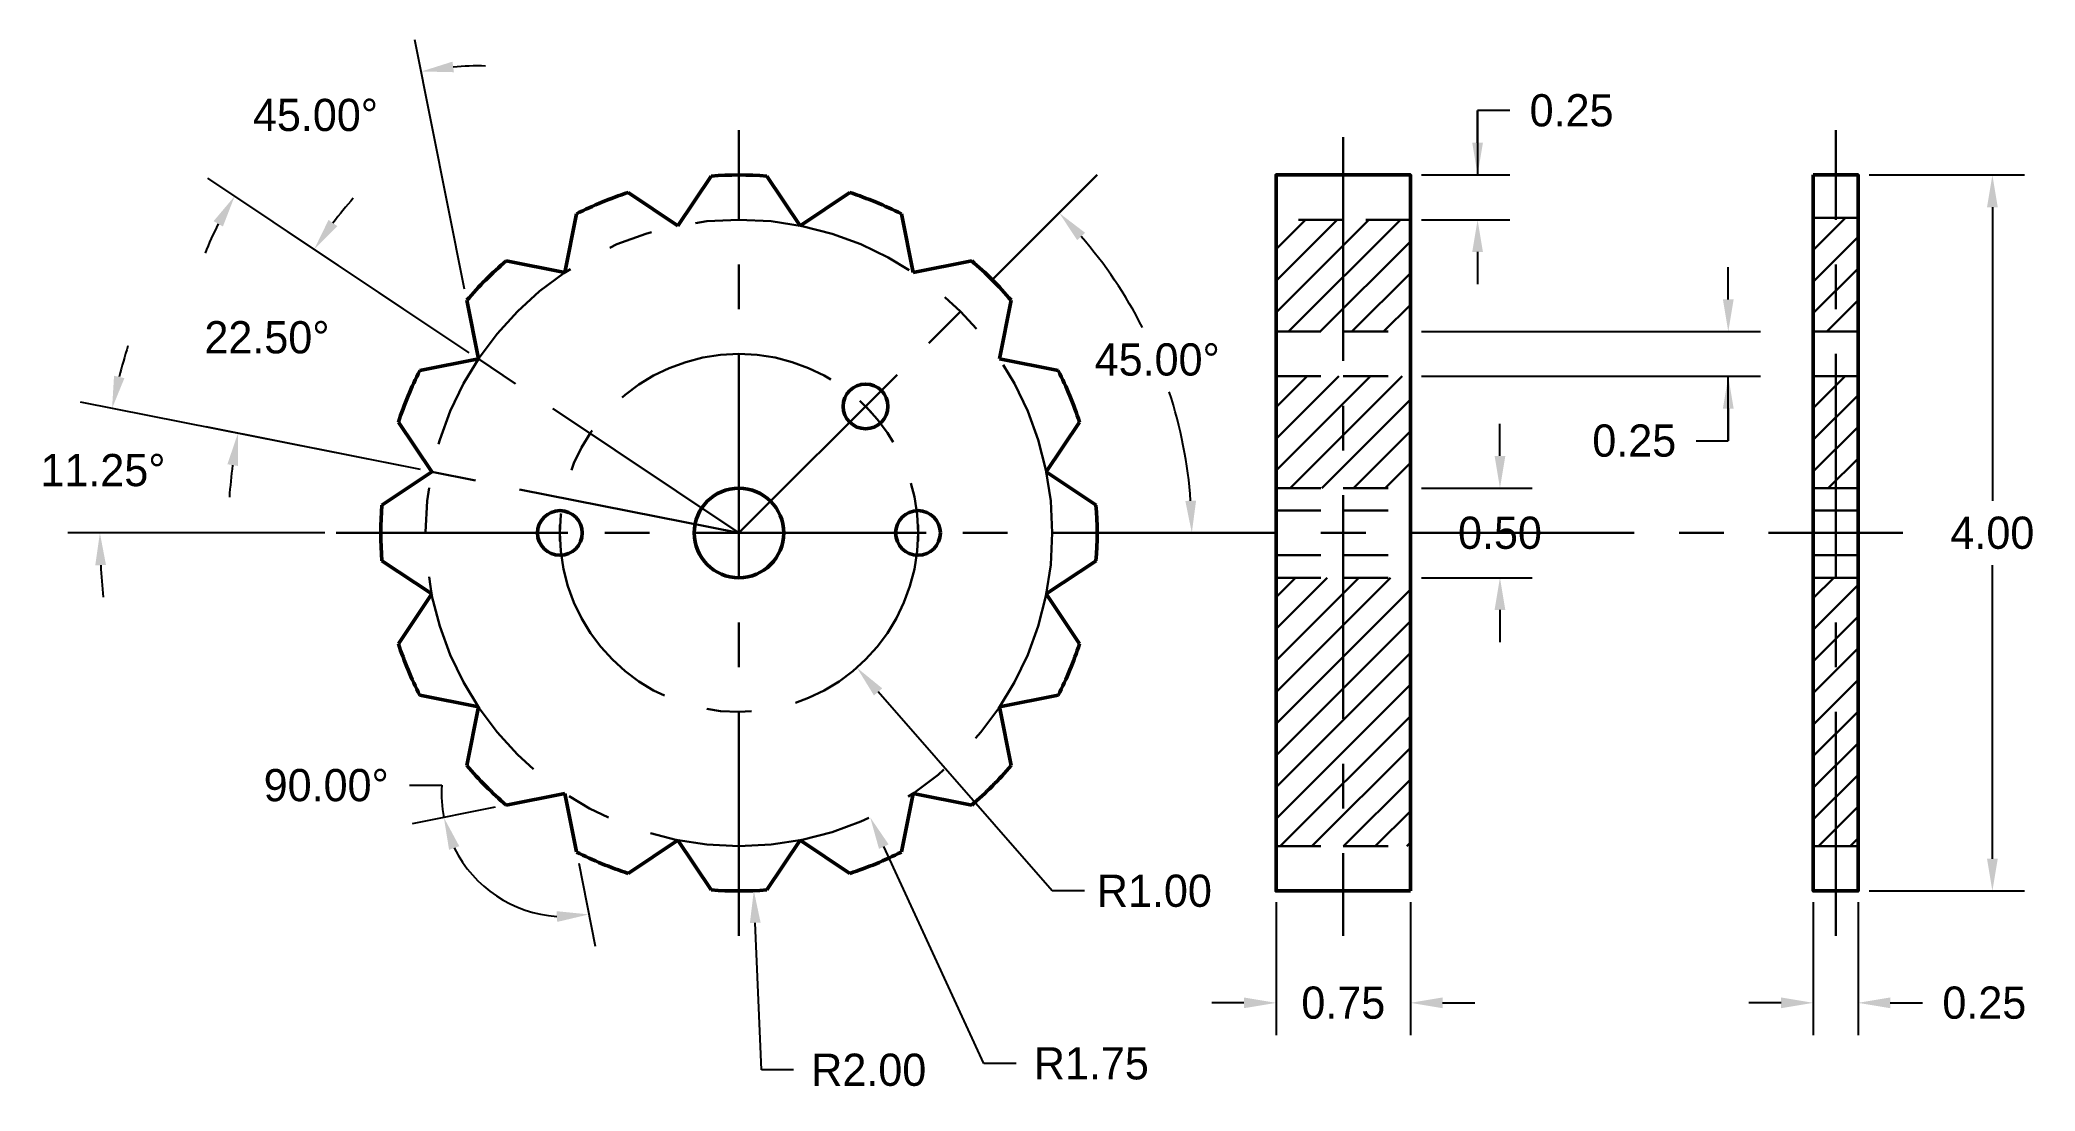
# Model space of a CAD drawing. Header units: inches. Extents: x 0.1 to 11.2, y 0.9 to 6.8.
import ezdxf

# ---------------------------------------------------------------- set-up
doc = ezdxf.new("R2010")
doc.units = ezdxf.units.IN
doc.header["$MEASUREMENT"] = 0
doc.linetypes.add('CENTER', pattern=[2, 1.25, -0.25, 0.25, -0.25])
doc.linetypes.add('HIDDEN', pattern=[0.375, 0.25, -0.125])
for name, color, linetype, lineweight in [('Center', 3, 'CENTER', 30), ('Dimension', 1, 'Continuous', 30), ('Drilling', 6, 'Continuous', 30), ('Hidden', 7, 'HIDDEN', 30), ('Object', 7, 'Continuous', 50), ('Section', 7, 'Continuous', 30)]:
    doc.layers.add(name, color=color, linetype=linetype, lineweight=lineweight)
doc.dimstyles.get("Standard").update_dxf_attribs({"dimtxt": 0.18, "dimasz": 0.18, "dimexe": 0.18, "dimexo": 0.0625, "dimgap": 0.09, "dimtad": 0, "dimtih": 1, "dimtoh": 1, "dimzin": 0, "dimdsep": 46, "dimtxsty": 'Standard', "dimcen": 0.09, "dimazin": 0, "dimtfac": 1, "dimtdec": 4, "dimtofl": 0, "dimtmove": 0, "dimatfit": 3, "dimfxl": 1, "dimtolj": 1, "dimtzin": 0, "dimarcsym": 0})

# ---------------------------------------------------------------- blocks, each defined once
blk = doc.blocks.new('*D3')
at = {"layer": 'Dimension', "color": 0, "lineweight": -2}
for p, q in [((8.25, 4.43), (8.25, 4.61)), ((7.8125, 4.25), (8.43, 4.25)), ((7.8125, 3.75), (8.43, 3.75)), ((8.25, 3.57), (8.25, 3.39))]:
    blk.add_line(p, q, dxfattribs=at)
at = {"layer": 'Dimension', "color": 0}
for points in [[(8.22, 4.43), (8.28, 4.43), (8.25, 4.25)], [(8.28, 3.57), (8.22, 3.57), (8.25, 3.75)]]:
    blk.add_solid(points, dxfattribs=at)
at = {"layer": 'Dimension', "color": 0, "insert": (8.25, 4), "char_height": 0.18, "attachment_point": 5}
blk.add_mtext('\\A1;0.50', dxfattribs=at)
blk = doc.blocks.new('*D14')
at = {"layer": 'Dimension', "color": 0, "lineweight": -2}
for p, q in [((7, 1.9375), (7, 1.195)), ((7.75, 1.9375), (7.75, 1.195)), ((6.82, 1.375), (6.64, 1.375)), ((7.93, 1.375), (8.11, 1.375))]:
    blk.add_line(p, q, dxfattribs=at)
at = {"layer": 'Dimension', "color": 0}
for points in [[(6.82, 1.345), (6.82, 1.405), (7, 1.375)], [(7.93, 1.405), (7.93, 1.345), (7.75, 1.375)]]:
    blk.add_solid(points, dxfattribs=at)
at = {"layer": 'Dimension', "color": 0, "insert": (7.375, 1.375), "char_height": 0.18, "attachment_point": 5}
blk.add_mtext('\\A1;0.75', dxfattribs=at)
blk = doc.blocks.new('*D15')
at = {"layer": 'Dimension', "color": 0, "lineweight": -2}
for p, q in [((10, 1.9375), (10, 1.195)), ((10.25, 1.9375), (10.25, 1.195)), ((9.82, 1.375), (9.64, 1.375)), ((10.43, 1.375), (10.61, 1.375))]:
    blk.add_line(p, q, dxfattribs=at)
at = {"layer": 'Dimension', "color": 0}
for points in [[(9.82, 1.345), (9.82, 1.405), (10, 1.375)], [(10.43, 1.405), (10.43, 1.345), (10.25, 1.375)]]:
    blk.add_solid(points, dxfattribs=at)
at = {"layer": 'Dimension', "color": 0, "insert": (10.955, 1.375), "char_height": 0.18, "attachment_point": 5}
blk.add_mtext('\\A1;0.25', dxfattribs=at)
blk = doc.blocks.new('*D17')
at = {"layer": 'Dimension', "color": 0, "lineweight": -2}
for p, q in [((10.3125, 6), (11.18, 6)), ((11, 5.82), (11, 4.18)), ((11, 2.18), (11, 3.82)), ((10.3125, 2), (11.18, 2))]:
    blk.add_line(p, q, dxfattribs=at)
at = {"layer": 'Dimension', "color": 0}
for points in [[(11.03, 5.82), (10.97, 5.82), (11, 6)], [(10.97, 2.18), (11.03, 2.18), (11, 2)]]:
    blk.add_solid(points, dxfattribs=at)
at = {"layer": 'Dimension', "color": 0, "insert": (11, 4), "char_height": 0.18, "attachment_point": 5}
blk.add_mtext('\\A1;4.00', dxfattribs=at)
blk = doc.blocks.new('*D18')
at = {"layer": 'Dimension', "color": 0, "lineweight": -2}
for p, q in [((8.305, 6.36), (8.125, 6.36)), ((8.125, 6.36), (8.125, 6)), ((8.125, 6.18), (8.125, 6.36)), ((7.8125, 6), (8.305, 6)), ((7.8125, 5.75), (8.305, 5.75)), ((8.125, 5.57), (8.125, 5.39))]:
    blk.add_line(p, q, dxfattribs=at)
at = {"layer": 'Dimension', "color": 0}
for points in [[(8.095, 6.18), (8.155, 6.18), (8.125, 6)], [(8.155, 5.57), (8.095, 5.57), (8.125, 5.75)]]:
    blk.add_solid(points, dxfattribs=at)
at = {"layer": 'Dimension', "color": 0, "insert": (8.65, 6.36), "char_height": 0.18, "attachment_point": 5}
blk.add_mtext('\\A1;0.25', dxfattribs=at)
blk = doc.blocks.new('*D22')
at = {"layer": 'Dimension', "color": 0, "lineweight": -2}
for p, q in [((9.525, 5.305), (9.525, 5.485)), ((7.8125, 5.125), (9.705, 5.125)), ((7.8125, 4.875), (9.705, 4.875)), ((9.525, 4.515), (9.525, 4.875)), ((9.525, 4.695), (9.525, 4.515)), ((9.345, 4.515), (9.525, 4.515))]:
    blk.add_line(p, q, dxfattribs=at)
at = {"layer": 'Dimension', "color": 0}
for points in [[(9.495, 5.305), (9.555, 5.305), (9.525, 5.125)], [(9.555, 4.695), (9.495, 4.695), (9.525, 4.875)]]:
    blk.add_solid(points, dxfattribs=at)
at = {"layer": 'Dimension', "color": 0, "insert": (9, 4.515), "char_height": 0.18, "attachment_point": 5}
blk.add_mtext('\\A1;0.25', dxfattribs=at)
blk = doc.blocks.new('*D25')
at = {"layer": 'Dimension', "color": 0, "lineweight": -2}
for p, q in [((4, 3.91), (4, 4.09)), ((3.91, 4), (4.09, 4)), ((5.75, 2), (4.777, 3.112)), ((5.93, 2), (5.75, 2))]:
    blk.add_line(p, q, dxfattribs=at)
at = {"layer": 'Dimension', "color": 0}
blk.add_solid([(4.8, 3.132), (4.754, 3.092), (4.659, 3.247)], dxfattribs=at)
at = {"layer": 'Dimension', "color": 0, "insert": (6.32, 2), "char_height": 0.18, "attachment_point": 5}
blk.add_mtext('\\A1;R1.00', dxfattribs=at)
blk = doc.blocks.new('*D26')
at = {"layer": 'Dimension', "color": 0, "lineweight": -2}
for p, q in [((4, 3.91), (4, 4.09)), ((3.91, 4), (4.09, 4)), ((5.368, 1.036), (4.809, 2.248)), ((5.548, 1.036), (5.368, 1.036))]:
    blk.add_line(p, q, dxfattribs=at)
at = {"layer": 'Dimension', "color": 0}
blk.add_solid([(4.836, 2.26), (4.782, 2.235), (4.733, 2.411)], dxfattribs=at)
at = {"layer": 'Dimension', "color": 0, "insert": (5.968, 1.036), "char_height": 0.18, "attachment_point": 5}
blk.add_mtext('\\A1;R1.75', dxfattribs=at)
blk = doc.blocks.new('*D28')
at = {"layer": 'Dimension', "color": 0, "lineweight": -2}
for p, q in [((4, 3.91), (4, 4.09)), ((3.91, 4), (4.09, 4)), ((4.125, 1), (4.091, 1.822)), ((4.305, 1), (4.125, 1))]:
    blk.add_line(p, q, dxfattribs=at)
at = {"layer": 'Dimension', "color": 0}
blk.add_solid([(4.121, 1.823), (4.061, 1.821), (4.083, 2.002)], dxfattribs=at)
at = {"layer": 'Dimension', "color": 0, "insert": (4.725, 1), "char_height": 0.18, "attachment_point": 5}
blk.add_mtext('\\A1;R2.00', dxfattribs=at)
blk = doc.blocks.new('*D29')
at = {"layer": 'Dimension', "color": 0, "lineweight": -2}
for p, q in [((2.493, 5.007), (1.478, 5.685)), ((2.222, 4.354), (1.025, 4.592))]:
    blk.add_line(p, q, dxfattribs=at)
for start, end in [(139.0195, 142.6348), (172.3652, 175.9805)]:
    blk.add_arc((4, 4), 2.853, start, end, dxfattribs=at)
at = {"layer": 'Dimension', "color": 0}
for points in [[(1.708, 5.749), (1.757, 5.714), (1.628, 5.585)], [(1.202, 4.374), (1.143, 4.384), (1.202, 4.557)]]:
    blk.add_solid(points, dxfattribs=at)
at = {"layer": 'Dimension', "color": 0, "insert": (1.364, 5.092), "char_height": 0.18, "attachment_point": 5}
blk.add_mtext('\\A1;22.50%%d', dxfattribs=at)
blk = doc.blocks.new('*D30')
at = {"layer": 'Dimension', "color": 0, "lineweight": -2}
for p, q in [((2.222, 4.354), (0.323, 4.731)), ((1.688, 4), (0.251, 4))]:
    blk.add_line(p, q, dxfattribs=at)
for start, end in [(162.9702, 165.8601), (182.8899, 185.7798)]:
    blk.add_arc((4, 4), 3.569, start, end, dxfattribs=at)
at = {"layer": 'Dimension', "color": 0}
for points in [[(0.51, 4.878), (0.568, 4.865), (0.499, 4.696)], [(0.465, 3.821), (0.405, 3.819), (0.431, 4)]]:
    blk.add_solid(points, dxfattribs=at)
at = {"layer": 'Dimension', "color": 0, "insert": (0.448, 4.35), "char_height": 0.18, "attachment_point": 5}
blk.add_mtext('\\A1;11.25%%d', dxfattribs=at)
blk = doc.blocks.new('*D31')
at = {"layer": 'Dimension', "color": 0, "lineweight": -2}
for start, end in [(26.9916, 40.9211), (4.0789, 18.1501)]:
    blk.add_arc((4, 4), 2.529, start, end, dxfattribs=at)
at = {"layer": 'Dimension', "color": 0}
for points in [[(5.933, 5.677), (5.889, 5.636), (5.788, 5.788)], [(6.493, 4.179), (6.553, 4.181), (6.529, 4)]]:
    blk.add_solid(points, dxfattribs=at)
at = {"layer": 'Dimension', "color": 0, "insert": (6.336, 4.968), "char_height": 0.18, "attachment_point": 5}
blk.add_mtext('\\A1;45.00%%d', dxfattribs=at)
blk = doc.blocks.new('*D32')
at = {"layer": 'Dimension', "color": 0, "lineweight": -2}
for p, q in [((2.34, 2.59), (2.16, 2.59)), ((2.639, 2.468), (2.175, 2.375)), ((3.105, 2.156), (3.197, 1.692))]:
    blk.add_line(p, q, dxfattribs=at)
for start, end in [(176.2459, 191.25), (206.2541, 266.2459)]:
    blk.add_arc((3.028, 2.545), 0.689, start, end, dxfattribs=at)
at = {"layer": 'Dimension', "color": 0}
for points in [[(2.438, 2.25), (2.381, 2.23), (2.352, 2.41)], [(2.985, 1.827), (2.981, 1.887), (3.162, 1.869)]]:
    blk.add_solid(points, dxfattribs=at)
at = {"layer": 'Dimension', "color": 0, "insert": (1.695, 2.59), "char_height": 0.18, "attachment_point": 5}
blk.add_mtext('\\A1;90.00%%d', dxfattribs=at)
blk = doc.blocks.new('*D34')
at = {"layer": 'Dimension', "color": 0, "lineweight": -2}
for p, q in [((2.468, 5.361), (2.19, 6.755)), ((2.493, 5.007), (1.034, 5.982))]:
    blk.add_line(p, q, dxfattribs=at)
for start, end in [(88.6448, 94.9474), (152.5526, 158.8552)]:
    blk.add_arc((2.545, 4.972), 1.637, start, end, dxfattribs=at)
at = {"layer": 'Dimension', "color": 0}
for points in [[(2.4, 6.633), (2.408, 6.574), (2.226, 6.578)], [(1.118, 5.712), (1.066, 5.742), (1.184, 5.882)]]:
    blk.add_solid(points, dxfattribs=at)
at = {"layer": 'Dimension', "color": 0, "insert": (1.635, 6.334), "char_height": 0.18, "attachment_point": 5}
blk.add_mtext('\\A1;45.00%%d', dxfattribs=at)

msp = doc.modelspace()

# ---------------------------------------------------------------- hatches: boundary and pattern name
at = {"layer": 'Section'}
h = msp.add_hatch(dxfattribs=at)
h.set_pattern_fill('ANSI31', color=256, style=0)
h.paths.add_polyline_path([(7.375, 5.125), (7.375, 5.75), (7, 5.75), (7, 5.125)])
h.paths.add_polyline_path([(7.75, 5.125), (7.75, 5.75), (7.375, 5.75), (7.375, 5.125)])
h.paths.add_polyline_path([(7.75, 4.25), (7.75, 4.875), (7.375, 4.875), (7.375, 4.25)])
h.paths.add_polyline_path([(7.375, 4.25), (7.375, 4.875), (7, 4.875), (7, 4.25)])
h.paths.add_polyline_path([(7.375, 2.25), (7.375, 3.75), (7, 3.75), (7, 2.25)])
h.paths.add_polyline_path([(7.75, 2.25), (7.75, 3.75), (7.375, 3.75), (7.375, 2.25)])
h = msp.add_hatch(dxfattribs=at)
h.set_pattern_fill('ANSI31', color=256, style=0)
h.paths.add_polyline_path([(10.25, 5.125), (10.25, 5.76), (10.125, 5.76), (10.125, 5.125)])
h.paths.add_polyline_path([(10.125, 5.125), (10.125, 5.76), (10, 5.76), (10, 5.125)])
h.paths.add_polyline_path([(10.125, 4.25), (10.125, 4.875), (10, 4.875), (10, 4.25)])
h.paths.add_polyline_path([(10.25, 4.25), (10.25, 4.875), (10.125, 4.875), (10.125, 4.25)])
h.paths.add_polyline_path([(10.125, 2.25), (10.125, 3.75), (10, 3.75), (10, 2.25)])
h.paths.add_polyline_path([(10.25, 2.25), (10.25, 3.75), (10.125, 3.75), (10.125, 2.25)])

# ---------------------------------------------------------------- linework, layer by layer
at = {"layer": 'Center'}
for p, q in [((4, 1.75), (4, 6.25)), ((10.125, 1.75), (10.125, 6.25)), ((7.375, 6.211), (7.375, 1.75)), ((4, 4), (6, 6)), ((4, 4), (2.545, 4.972)), ((4, 4), (2.284, 4.341)), ((1.75, 4), (10.5, 4))]:
    msp.add_line(p, q, dxfattribs=at)
for radius in [1.75, 1]:
    msp.add_circle((4, 4), radius, dxfattribs=at)
at = {"layer": 'Drilling'}
for p, q in [((4.675, 4.675), (4.739, 4.739)), ((4.739, 4.675), (4.675, 4.739)), ((3, 3.955), (3, 4.045)), ((4, 3.955), (4, 4.045)), ((5, 3.955), (5, 4.045)), ((2.955, 4), (3.045, 4)), ((3.955, 4), (4.045, 4)), ((4.955, 4), (5.045, 4))]:
    msp.add_line(p, q, dxfattribs=at)
at = {"layer": 'Hidden'}
for p, q in [((10, 6), (10.25, 6)), ((7.75, 5.75), (7, 5.75)), ((10, 5.76), (10.25, 5.76)), ((7, 5.125), (7.75, 5.125)), ((10, 5.125), (10.25, 5.125)), ((7, 4.875), (7.75, 4.875)), ((10, 4.875), (10.25, 4.875)), ((7, 4.25), (7.75, 4.25)), ((10, 4.25), (10.25, 4.25)), ((7, 4.125), (7.75, 4.125)), ((10, 4.125), (10.25, 4.125)), ((7, 3.875), (7.75, 3.875)), ((10, 3.875), (10.25, 3.875)), ((10.125, 3.75), (10.125, 3.875)), ((7, 3.75), (7.75, 3.75)), ((10, 3.75), (10.25, 3.75)), ((7, 2.25), (7.75, 2.25)), ((10, 2.25), (10.25, 2.25))]:
    msp.add_line(p, q, dxfattribs=at)
at = {"layer": 'Object'}
for p, q in [((3.659, 5.716), (3.844, 5.994)), ((4.341, 5.716), (4.156, 5.994)), ((3.659, 5.716), (3.381, 5.902)), ((4.341, 5.716), (4.619, 5.902)), ((3.028, 5.455), (3.093, 5.782)), ((4.972, 5.455), (4.907, 5.782)), ((3.028, 5.455), (2.7, 5.52)), ((4.972, 5.455), (5.3, 5.52)), ((2.545, 4.972), (2.48, 5.3)), ((5.455, 4.972), (5.52, 5.3)), ((2.545, 4.972), (2.218, 4.907)), ((5.455, 4.972), (5.782, 4.907)), ((2.284, 4.341), (2.098, 4.619)), ((5.716, 4.341), (5.902, 4.619)), ((2.284, 4.341), (2.006, 4.156)), ((5.716, 4.341), (5.994, 4.156)), ((2.284, 3.659), (2.006, 3.844)), ((5.716, 3.659), (5.994, 3.844)), ((2.284, 3.659), (2.098, 3.381)), ((5.716, 3.659), (5.902, 3.381)), ((2.545, 3.028), (2.218, 3.093)), ((2.545, 3.028), (2.48, 2.7)), ((5.455, 3.028), (5.782, 3.093)), ((5.455, 3.028), (5.52, 2.7)), ((3.028, 2.545), (2.7, 2.48)), ((3.028, 2.545), (3.093, 2.218)), ((4.972, 2.545), (4.907, 2.218)), ((4.972, 2.545), (5.3, 2.48)), ((3.659, 2.284), (3.381, 2.098)), ((3.659, 2.284), (3.844, 2.006)), ((4.341, 2.284), (4.156, 2.006)), ((4.341, 2.284), (4.619, 2.098))]:
    msp.add_line(p, q, dxfattribs=at)
for points in [[(7.75, 2), (7.75, 6), (7, 6), (7, 2)], [(10, 6), (10, 2), (10.25, 2), (10.25, 6)]]:
    msp.add_lwpolyline(points, close=True, dxfattribs=at)
for centre, radius in [((4.707, 4.707), 0.125), ((4, 4), 0.25), ((3, 4), 0.125), ((5, 4), 0.125)]:
    msp.add_circle(centre, radius, dxfattribs=at)
for start, end in [(85.5274, 94.4726), (108.0274, 116.9726), (63.0274, 71.9726), (130.5274, 139.4726), (40.5274, 49.4726), (153.0274, 161.9726), (18.0274, 26.9726), (175.5274, 184.4726), (355.5274, 4.4726), (198.0274, 206.9726), (333.0274, 341.9726), (220.5274, 229.4726), (310.5274, 319.4726), (243.0274, 251.9726), (288.0274, 296.9726), (265.5274, 274.4726)]:
    msp.add_arc((4, 4), 2, start, end, dxfattribs=at)

# ---------------------------------------------------------------- dimensions: what is measured, and where the dimension line sits
at = {"layer": 'Dimension'}
for base, line1, line2, picture, middle in [((1.82083, 6.44058), ((4, 4), (2.54493, 4.97225)), ((2.54493, 4.97225), (2.47981, 5.29962)), '*D34', (1.63537, 6.3335)), ((6.443, 4.655), ((1.75, 4), (10.5, 4)), ((4, 4), (6, 6)), '*D31', (6.336, 4.968)), ((1.4411, 5.2619), ((4, 4), (2.2836, 4.3414)), ((4, 4), (2.5449, 4.9722)), '*D29', (1.364, 5.0919)), ((0.4614, 4.4659), ((1.75, 4), (10.5, 4)), ((4, 4), (2.2836, 4.3414)), '*D30', (0.4481, 4.3498)), ((2.5095, 2.0904), ((3.0278, 2.5449), (2.7004, 2.4798)), ((3.0278, 2.5449), (3.0929, 2.2176)), '*D32', (1.6949, 2.5901))]:
    dim = msp.add_angular_dim_2l(base=base, line1=line1, line2=line2, dimstyle='Standard', dxfattribs=at)
    dim.commit()
    dim.dimension.update_dxf_attribs({"geometry": picture, "text_midpoint": middle})
for base, p1, p2, picture, middle in [((8.125, 6), (7.75, 5.75), (7.75, 6), '*D18', (8.65, 6.36)), ((9.525, 4.875), (7.75, 5.125), (7.75, 4.875), '*D22', (9, 4.515)), ((8.25, 3.75), (7.75, 4.25), (7.75, 3.75), '*D3', (8.25, 4))]:
    dim = msp.add_linear_dim(base=base, p1=p1, p2=p2, angle=90, dimstyle='Standard', dxfattribs=at)
    dim.commit()
    dim.dimension.update_dxf_attribs({"geometry": picture, "text_midpoint": middle, "dimtype": 160})
dim = msp.add_linear_dim(base=(11, 2), p1=(10.25, 6), p2=(10.25, 2), angle=90, dimstyle='Standard', dxfattribs=at)
dim.commit()
dim.dimension.update_dxf_attribs({"geometry": '*D17', "text_midpoint": (11, 4)})
for mpoint, picture, middle in [((4.659, 3.247), '*D25', (6.32, 2)), ((4.733, 2.411), '*D26', (5.968, 1.036)), ((4.083, 2.002), '*D28', (4.725, 1))]:
    dim = msp.add_radius_dim(center=(4, 4), mpoint=mpoint, dimstyle='Standard', dxfattribs=at)
    dim.commit()
    dim.dimension.update_dxf_attribs({"geometry": picture, "text_midpoint": middle, "dimtype": 164})
for base, p1, p2, picture, middle in [((7.75, 1.375), (7, 2), (7.75, 2), '*D14', (7.375, 1.375)), ((10.25, 1.375), (10, 2), (10.25, 2), '*D15', (10.955, 1.375))]:
    dim = msp.add_linear_dim(base=base, p1=p1, p2=p2, dimstyle='Standard', dxfattribs=at)
    dim.commit()
    dim.dimension.update_dxf_attribs({"geometry": picture, "text_midpoint": middle})

doc.saveas('drawing.dxf')
